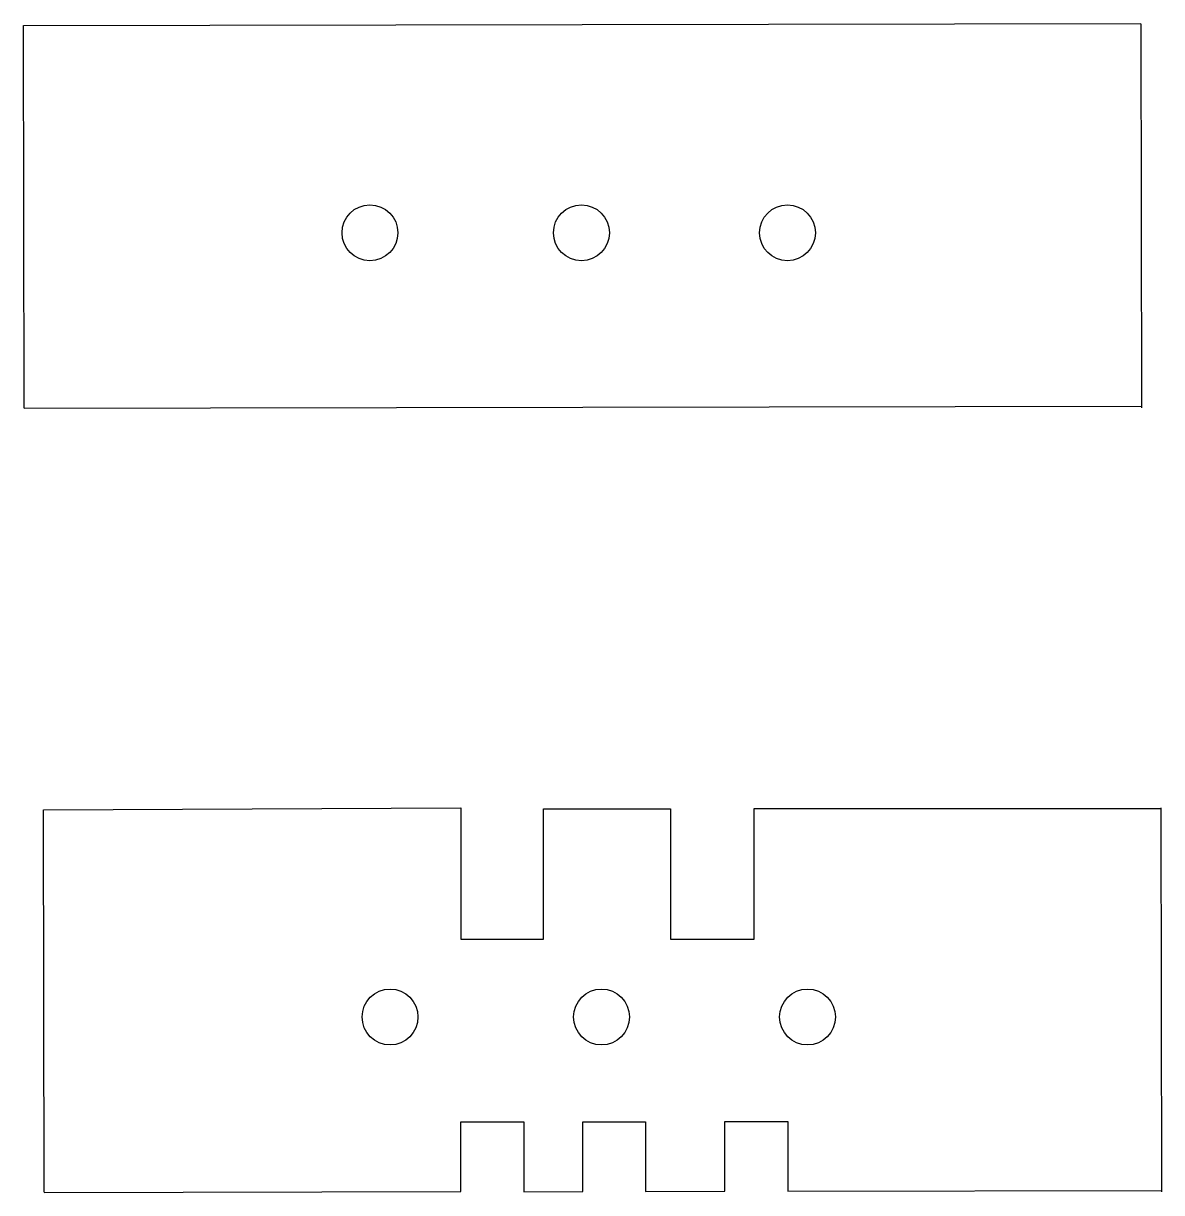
# Model space of a CAD drawing. Header units: millimetres. Extents: x 200 to 2152, y 183 to 1854.
# Drawn here: x 200.4 to 363.4, y 183.4 to 350.8 of the extents above; entities outside this region: 2.
import ezdxf

# ---------------------------------------------------------------- set-up
doc = ezdxf.new("R2010")
doc.units = ezdxf.units.MM

msp = doc.modelspace()

# ---------------------------------------------------------------- linework, layer by layer
for p, q in [((2151.65, 1853.74), (2151.81, 1853.74)), ((2151.81, 1853.74), (2151.81, 1853.69)), ((200.37, 350.55), (360.37, 350.85)), ((200.47, 295.76), (200.37, 350.55)), ((360.37, 350.8), (360.47, 295.8)), ((360.47, 296), (200.47, 295.71)), ((203.25, 238.24), (263.02, 238.49)), ((203.35, 183.45), (203.25, 238.24)), ((263.02, 238.49), (263.02, 219.7)), ((274.83, 219.7), (274.83, 238.37)), ((274.83, 238.37), (293.01, 238.37)), ((293.01, 238.37), (293.01, 219.7)), ((305, 219.7), (305, 238.43)), ((305, 238.43), (363.25, 238.43)), ((363.25, 238.49), (363.35, 183.49)), ((263.02, 219.7), (274.83, 219.7)), ((293.01, 219.7), (305, 219.7)), ((263.02, 183.56), (263.02, 193.56)), ((263.02, 193.56), (272.02, 193.56)), ((272.02, 193.56), (272.02, 183.53)), ((280.47, 183.56), (280.47, 193.56)), ((280.47, 193.56), (289.47, 193.55)), ((289.47, 193.55), (289.47, 183.56)), ((300.82, 183.59), (300.82, 193.59)), ((300.82, 193.59), (309.82, 193.59)), ((309.82, 193.59), (309.82, 183.59)), ((203.35, 183.4), (263.02, 183.56)), ((272.02, 183.53), (280.47, 183.56)), ((289.47, 183.56), (300.82, 183.59)), ((309.82, 183.59), (363.35, 183.69))]:
    msp.add_line(p, q)
for centre in [(249.99, 320.86), (280.27, 320.86), (252.87, 208.55), (283.15, 208.55)]:
    msp.add_circle(centre, 4)
for centre in [(309.77, 320.86), (312.65, 208.55)]:
    msp.add_ellipse(centre, major_axis=(4, 0), ratio=1)

doc.saveas('drawing.dxf')
